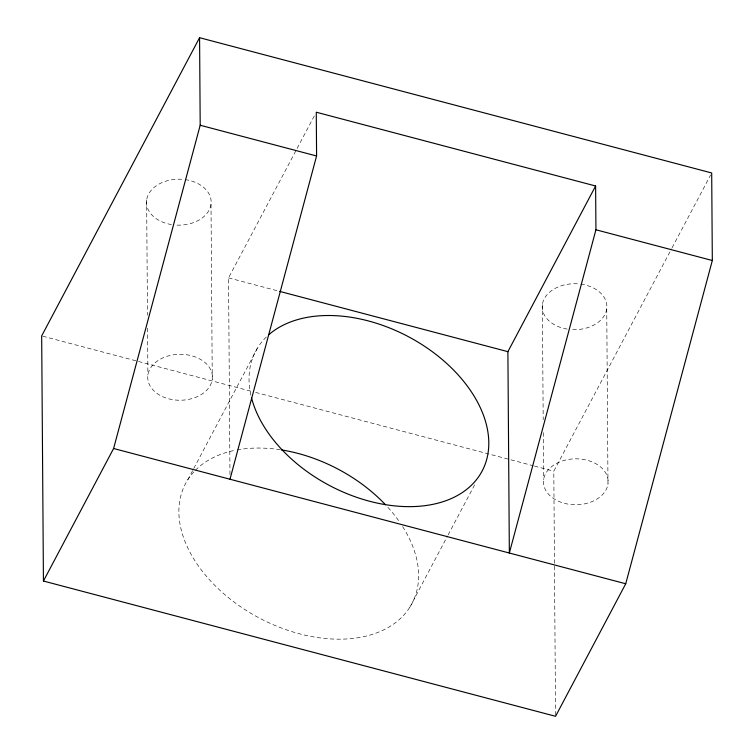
<?xml version="1.0" encoding="UTF-8"?>
<svg xmlns="http://www.w3.org/2000/svg" width="754" height="754" viewBox="0 0 754 754"><rect width="100%" height="100%" fill="white"/><g stroke="black" fill="none" stroke-linecap="round" stroke-linejoin="round"><path stroke-width="0.57" stroke-dasharray="3.77 2.83" d="M229.97 474.53L228.556 277.887L296.539 149.49M297.085 148.453L314.635 115.324M187.737 479.855L193.222 469.497M193.769 468.46L257.915 347.311M409.752 607.375L447.574 535.924M448.121 534.897L475.538 483.126M555.547 715.131L553.804 471.175L671.531 248.82M672.087 247.774L710.588 175.041M228.556 277.887L278.518 291.082M42.818 336.209L251.082 391.213M255.634 392.419L533.314 465.765M534.454 466.066L553.804 471.175M606.734 308.848L607.988 483.936A32.337 22.969 -0.4 0 1 556.961 500.524A32.337 22.969 -0.4 0 1 562.475 460.911A32.337 22.969 -0.4 0 1 607.988 483.936M542.371 304.55L543.191 419.714M543.285 432.636L543.625 479.638M211.007 204.325L212.26 379.413A32.337 22.969 -0.4 0 1 161.233 396.001A32.337 22.969 -0.4 0 1 166.738 356.388A32.337 22.969 -0.4 0 1 212.26 379.413M146.644 200.027L147.464 315.191M147.558 328.113L147.897 375.115M402.655 526.594A128.114 84.222 27.9 0 1 298.98 633.671A128.114 84.222 27.9 0 1 194.607 471.099M195.39 470.289A128.114 84.222 27.9 0 1 235.983 450.1M237.105 449.893A128.114 84.222 27.9 0 1 280.224 449.723M387.924 507.376A128.114 84.222 27.9 0 1 400.091 522.711M250.912 395.303A128.114 84.222 27.9 0 1 266.369 336.953M185.135 179.622A32.337 22.969 -0.4 0 1 210.809 205.437A32.337 22.969 -0.4 0 1 175.635 225.05M171.469 224.569A32.337 22.969 -0.4 0 1 147.105 197.802A32.337 22.969 -0.4 0 1 184.089 179.49M580.863 284.145A32.337 22.969 -0.4 0 1 606.536 309.96A32.337 22.969 -0.4 0 1 571.372 329.573M567.197 329.093A32.337 22.969 -0.4 0 1 542.833 302.326A32.337 22.969 -0.4 0 1 579.826 284.013"/><path stroke-width="1.13" d="M43.44 581.032L113.609 448.498L200.196 125.249L199.574 37.7L711.691 172.968L712.323 260.507L625.735 583.766L555.557 716.3L43.44 581.032L41.677 335.907L199.574 37.7M229.998 479.242L316.586 155.984L316.275 112.214L595.613 185.993L595.933 229.772L509.346 553.021L507.894 351.666L595.613 185.993M200.196 125.249L316.586 155.984M595.933 229.772L712.323 260.507M279.659 291.383L507.894 351.666M113.609 448.498L625.735 583.766M281.336 449.902A128.114 84.222 27.9 0 1 385.52 504.784M268.876 334.653A128.114 84.222 27.9 0 1 458.621 375.426A128.114 84.222 27.9 0 1 422.523 505.953A128.114 84.222 27.9 0 1 251.468 397.612"/></g></svg>
